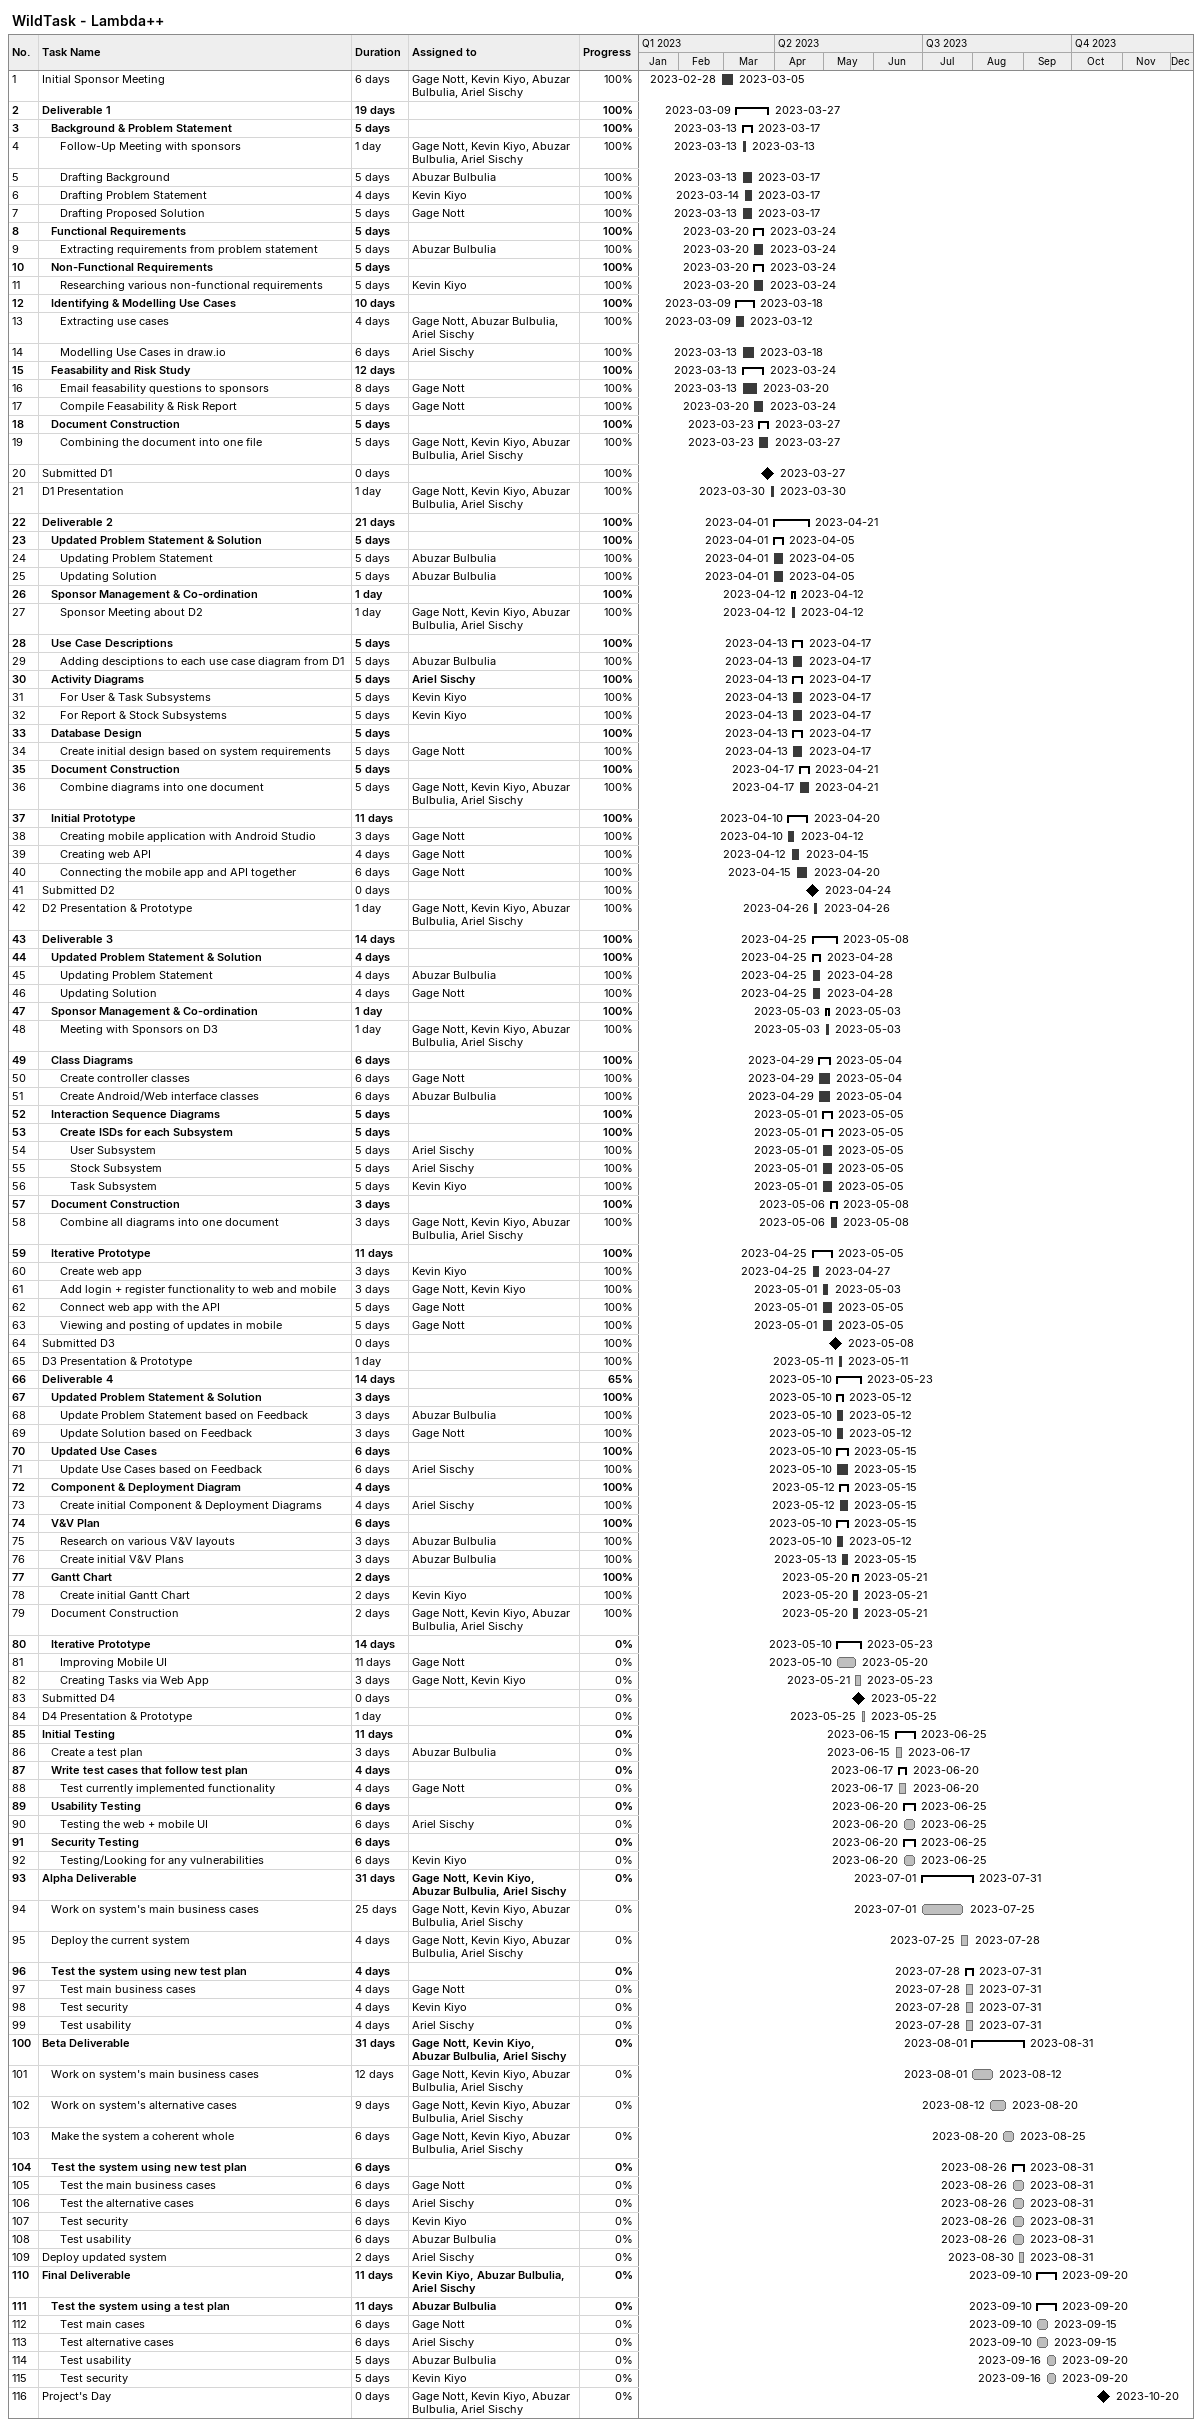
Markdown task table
WildTask - Lambda++

| ID | Level | Task | Duration | Start | Finish | Resources | % complete |
|---|---|---|---|---|---|---|---|
| 1 | 1 | Initial Sponsor Meeting | 6d | 2023-02-28 | 2023-03-05 | Gage Nott, Kevin Kiyo, Abuzar Bulbulia, Ariel Sischy | 100 |
| 2 | 1 | **Deliverable 1** | 19d | 2023-03-09 | 2023-03-27 |  | 100 |
| 3 | 2 | **Background & Problem Statement** | 5d | 2023-03-13 | 2023-03-17 |  | 100 |
| 4 | 3 | Follow-Up Meeting with sponsors | 1d | 2023-03-13 | 2023-03-13 | Gage Nott, Kevin Kiyo, Abuzar Bulbulia, Ariel Sischy | 100 |
| 5 | 3 | Drafting Background | 5d | 2023-03-13 | 2023-03-17 | Abuzar Bulbulia | 100 |
| 6 | 3 | Drafting Problem Statement | 4d | 2023-03-14 | 2023-03-17 | Kevin Kiyo | 100 |
| 7 | 3 | Drafting Proposed Solution | 5d | 2023-03-13 | 2023-03-17 | Gage Nott | 100 |
| 8 | 2 | **Functional Requirements** | 5d | 2023-03-20 | 2023-03-24 |  | 100 |
| 9 | 3 | Extracting requirements from problem statement | 5d | 2023-03-20 | 2023-03-24 | Abuzar Bulbulia | 100 |
| 10 | 2 | **Non-Functional Requirements** | 5d | 2023-03-20 | 2023-03-24 |  | 100 |
| 11 | 3 | Researching various non-functional requirements | 5d | 2023-03-20 | 2023-03-24 | Kevin Kiyo | 100 |
| 12 | 2 | **Identifying & Modelling Use Cases** | 10d | 2023-03-09 | 2023-03-18 |  | 100 |
| 13 | 3 | Extracting use cases | 4d | 2023-03-09 | 2023-03-12 | Gage Nott, Abuzar Bulbulia, Ariel Sischy | 100 |
| 14 | 3 | Modelling Use Cases in draw.io | 6d | 2023-03-13 | 2023-03-18 | Ariel Sischy | 100 |
| 15 | 2 | **Feasability and Risk Study** | 12d | 2023-03-13 | 2023-03-24 |  | 100 |
| 16 | 3 | Email feasability questions to sponsors | 8d | 2023-03-13 | 2023-03-20 | Gage Nott | 100 |
| 17 | 3 | Compile Feasability & Risk Report | 5d | 2023-03-20 | 2023-03-24 | Gage Nott | 100 |
| 18 | 2 | **Document Construction** | 5d | 2023-03-23 | 2023-03-27 |  | 100 |
| 19 | 3 | Combining the document into one file | 5d | 2023-03-23 | 2023-03-27 | Gage Nott, Kevin Kiyo, Abuzar Bulbulia, Ariel Sischy | 100 |
| 20 | 1 | Submitted D1 | 0d | 2023-03-27 | 2023-03-27 |  | 100 |
| 21 | 1 | D1 Presentation | 1d | 2023-03-30 | 2023-03-30 | Gage Nott, Kevin Kiyo, Abuzar Bulbulia, Ariel Sischy | 100 |
| 22 | 1 | **Deliverable 2** | 21d | 2023-04-01 | 2023-04-21 |  | 100 |
| 23 | 2 | **Updated Problem Statement & Solution** | 5d | 2023-04-01 | 2023-04-05 |  | 100 |
| 24 | 3 | Updating Problem Statement | 5d | 2023-04-01 | 2023-04-05 | Abuzar Bulbulia | 100 |
| 25 | 3 | Updating Solution | 5d | 2023-04-01 | 2023-04-05 | Abuzar Bulbulia | 100 |
| 26 | 2 | **Sponsor Management & Co-ordination** | 1d | 2023-04-12 | 2023-04-12 |  | 100 |
| 27 | 3 | Sponsor Meeting about D2 | 1d | 2023-04-12 | 2023-04-12 | Gage Nott, Kevin Kiyo, Abuzar Bulbulia, Ariel Sischy | 100 |
| 28 | 2 | **Use Case Descriptions** | 5d | 2023-04-13 | 2023-04-17 |  | 100 |
| 29 | 3 | Adding desciptions to each use case diagram from D1 | 5d | 2023-04-13 | 2023-04-17 | Abuzar Bulbulia | 100 |
| 30 | 2 | **Activity Diagrams** | 5d | 2023-04-13 | 2023-04-17 | Ariel Sischy | 100 |
| 31 | 3 | For User & Task Subsystems | 5d | 2023-04-13 | 2023-04-17 | Kevin Kiyo | 100 |
| 32 | 3 | For Report & Stock Subsystems | 5d | 2023-04-13 | 2023-04-17 | Kevin Kiyo | 100 |
| 33 | 2 | **Database Design** | 5d | 2023-04-13 | 2023-04-17 |  | 100 |
| 34 | 3 | Create initial design based on system requirements | 5d | 2023-04-13 | 2023-04-17 | Gage Nott | 100 |
| 35 | 2 | **Document Construction** | 5d | 2023-04-17 | 2023-04-21 |  | 100 |
| 36 | 3 | Combine diagrams into one document | 5d | 2023-04-17 | 2023-04-21 | Gage Nott, Kevin Kiyo, Abuzar Bulbulia, Ariel Sischy | 100 |
| 37 | 2 | **Initial Prototype** | 11d | 2023-04-10 | 2023-04-20 |  | 100 |
| 38 | 3 | Creating mobile application with Android Studio | 3d | 2023-04-10 | 2023-04-12 | Gage Nott | 100 |
| 39 | 3 | Creating web API | 4d | 2023-04-12 | 2023-04-15 | Gage Nott | 100 |
| 40 | 3 | Connecting the mobile app and API together | 6d | 2023-04-15 | 2023-04-20 | Gage Nott | 100 |
| 41 | 1 | Submitted D2 | 0d | 2023-04-24 | 2023-04-24 |  | 100 |
| 42 | 1 | D2 Presentation & Prototype | 1d | 2023-04-26 | 2023-04-26 | Gage Nott, Kevin Kiyo, Abuzar Bulbulia, Ariel Sischy | 100 |
| 43 | 1 | **Deliverable 3** | 14d | 2023-04-25 | 2023-05-08 |  | 100 |
| 44 | 2 | **Updated Problem Statement & Solution** | 4d | 2023-04-25 | 2023-04-28 |  | 100 |
| 45 | 3 | Updating Problem Statement | 4d | 2023-04-25 | 2023-04-28 | Abuzar Bulbulia | 100 |
| 46 | 3 | Updating Solution | 4d | 2023-04-25 | 2023-04-28 | Gage Nott | 100 |
| 47 | 2 | **Sponsor Management & Co-ordination** | 1d | 2023-05-03 | 2023-05-03 |  | 100 |
| 48 | 3 | Meeting with Sponsors on D3 | 1d | 2023-05-03 | 2023-05-03 | Gage Nott, Kevin Kiyo, Abuzar Bulbulia, Ariel Sischy | 100 |
| 49 | 2 | **Class Diagrams** | 6d | 2023-04-29 | 2023-05-04 |  | 100 |
| 50 | 3 | Create controller classes | 6d | 2023-04-29 | 2023-05-04 | Gage Nott | 100 |
| 51 | 3 | Create Android/Web interface classes | 6d | 2023-04-29 | 2023-05-04 | Abuzar Bulbulia | 100 |
| 52 | 2 | **Interaction Sequence Diagrams** | 5d | 2023-05-01 | 2023-05-05 |  | 100 |
| 53 | 3 | **Create ISDs for each Subsystem** | 5d | 2023-05-01 | 2023-05-05 |  | 100 |
| 54 | 4 | User Subsystem | 5d | 2023-05-01 | 2023-05-05 | Ariel Sischy | 100 |
| 55 | 4 | Stock Subsystem | 5d | 2023-05-01 | 2023-05-05 | Ariel Sischy | 100 |
| 56 | 4 | Task Subsystem | 5d | 2023-05-01 | 2023-05-05 | Kevin Kiyo | 100 |
| 57 | 2 | **Document Construction** | 3d | 2023-05-06 | 2023-05-08 |  | 100 |
| 58 | 3 | Combine all diagrams into one document | 3d | 2023-05-06 | 2023-05-08 | Gage Nott, Kevin Kiyo, Abuzar Bulbulia, Ariel Sischy | 100 |
| 59 | 2 | **Iterative Prototype** | 11d | 2023-04-25 | 2023-05-05 |  | 100 |
| 60 | 3 | Create web app | 3d | 2023-04-25 | 2023-04-27 | Kevin Kiyo | 100 |
| 61 | 3 | Add login + register functionality to web and mobile | 3d | 2023-05-01 | 2023-05-03 | Gage Nott, Kevin Kiyo | 100 |
| 62 | 3 | Connect web app with the API | 5d | 2023-05-01 | 2023-05-05 | Gage Nott | 100 |
| 63 | 3 | Viewing and posting of updates in mobile | 5d | 2023-05-01 | 2023-05-05 | Gage Nott | 100 |
| 64 | 1 | Submitted D3 | 0d | 2023-05-08 | 2023-05-08 |  | 100 |
| 65 | 1 | D3 Presentation & Prototype | 1d | 2023-05-11 | 2023-05-11 |  | 100 |
| 66 | 1 | **Deliverable 4** | 14d | 2023-05-10 | 2023-05-23 |  | 65 |
| 67 | 2 | **Updated Problem Statement & Solution** | 3d | 2023-05-10 | 2023-05-12 |  | 100 |
| 68 | 3 | Update Problem Statement based on Feedback | 3d | 2023-05-10 | 2023-05-12 | Abuzar Bulbulia | 100 |
| 69 | 3 | Update Solution based on Feedback | 3d | 2023-05-10 | 2023-05-12 | Gage Nott | 100 |
| 70 | 2 | **Updated Use Cases** | 6d | 2023-05-10 | 2023-05-15 |  | 100 |
| 71 | 3 | Update Use Cases based on Feedback | 6d | 2023-05-10 | 2023-05-15 | Ariel Sischy | 100 |
| 72 | 2 | **Component & Deployment Diagram** | 4d | 2023-05-12 | 2023-05-15 |  | 100 |
| 73 | 3 | Create initial Component & Deployment Diagrams | 4d | 2023-05-12 | 2023-05-15 | Ariel Sischy | 100 |
| 74 | 2 | **V&V Plan** | 6d | 2023-05-10 | 2023-05-15 |  | 100 |
| 75 | 3 | Research on various V&V layouts | 3d | 2023-05-10 | 2023-05-12 | Abuzar Bulbulia | 100 |
| 76 | 3 | Create initial V&V Plans | 3d | 2023-05-13 | 2023-05-15 | Abuzar Bulbulia | 100 |
| 77 | 2 | **Gantt Chart** | 2d | 2023-05-20 | 2023-05-21 |  | 100 |
| 78 | 3 | Create initial Gantt Chart | 2d | 2023-05-20 | 2023-05-21 | Kevin Kiyo | 100 |
| 79 | 2 | Document Construction | 2d | 2023-05-20 | 2023-05-21 | Gage Nott, Kevin Kiyo, Abuzar Bulbulia, Ariel Sischy | 100 |
| 80 | 2 | **Iterative Prototype** | 14d | 2023-05-10 | 2023-05-23 |  | 0 |
| 81 | 3 | Improving Mobile UI | 11d | 2023-05-10 | 2023-05-20 | Gage Nott | 0 |
| 82 | 3 | Creating Tasks via Web App | 3d | 2023-05-21 | 2023-05-23 | Gage Nott, Kevin Kiyo | 0 |
| 83 | 1 | Submitted D4 | 0d | 2023-05-22 | 2023-05-22 |  | 0 |
| 84 | 1 | D4 Presentation & Prototype | 1d | 2023-05-25 | 2023-05-25 |  | 0 |
| 85 | 1 | **Initial Testing** | 11d | 2023-06-15 | 2023-06-25 |  | 0 |
| 86 | 2 | Create a test plan | 3d | 2023-06-15 | 2023-06-17 | Abuzar Bulbulia | 0 |
| 87 | 2 | **Write test cases that follow test plan** | 4d | 2023-06-17 | 2023-06-20 |  | 0 |
| 88 | 3 | Test currently implemented functionality | 4d | 2023-06-17 | 2023-06-20 | Gage Nott | 0 |
| 89 | 2 | **Usability Testing** | 6d | 2023-06-20 | 2023-06-25 |  | 0 |
| 90 | 3 | Testing the web + mobile UI | 6d | 2023-06-20 | 2023-06-25 | Ariel Sischy | 0 |
| 91 | 2 | **Security Testing** | 6d | 2023-06-20 | 2023-06-25 |  | 0 |
| 92 | 3 | Testing/Looking for any vulnerabilities | 6d | 2023-06-20 | 2023-06-25 | Kevin Kiyo | 0 |
| 93 | 1 | **Alpha Deliverable** | 31d | 2023-07-01 | 2023-07-31 | Gage Nott, Kevin Kiyo, Abuzar Bulbulia, Ariel Sischy | 0 |
| 94 | 2 | Work on system's main business cases | 25d | 2023-07-01 | 2023-07-25 | Gage Nott, Kevin Kiyo, Abuzar Bulbulia, Ariel Sischy | 0 |
| 95 | 2 | Deploy the current system | 4d | 2023-07-25 | 2023-07-28 | Gage Nott, Kevin Kiyo, Abuzar Bulbulia, Ariel Sischy | 0 |
| 96 | 2 | **Test the system using new test plan** | 4d | 2023-07-28 | 2023-07-31 |  | 0 |
| 97 | 3 | Test main business cases | 4d | 2023-07-28 | 2023-07-31 | Gage Nott | 0 |
| 98 | 3 | Test security | 4d | 2023-07-28 | 2023-07-31 | Kevin Kiyo | 0 |
| 99 | 3 | Test usability | 4d | 2023-07-28 | 2023-07-31 | Ariel Sischy | 0 |
| 100 | 1 | **Beta Deliverable** | 31d | 2023-08-01 | 2023-08-31 | Gage Nott, Kevin Kiyo, Abuzar Bulbulia, Ariel Sischy | 0 |
| 101 | 2 | Work on system's main business cases | 12d | 2023-08-01 | 2023-08-12 | Gage Nott, Kevin Kiyo, Abuzar Bulbulia, Ariel Sischy | 0 |
| 102 | 2 | Work on system's alternative cases | 9d | 2023-08-12 | 2023-08-20 | Gage Nott, Kevin Kiyo, Abuzar Bulbulia, Ariel Sischy | 0 |
| 103 | 2 | Make the system a coherent whole | 6d | 2023-08-20 | 2023-08-25 | Gage Nott, Kevin Kiyo, Abuzar Bulbulia, Ariel Sischy | 0 |
| 104 | 2 | **Test the system using new test plan** | 6d | 2023-08-26 | 2023-08-31 |  | 0 |
| 105 | 3 | Test the main business cases | 6d | 2023-08-26 | 2023-08-31 | Gage Nott | 0 |
| 106 | 3 | Test the alternative cases | 6d | 2023-08-26 | 2023-08-31 | Ariel Sischy | 0 |
| 107 | 3 | Test security | 6d | 2023-08-26 | 2023-08-31 | Kevin Kiyo | 0 |
| 108 | 3 | Test usability | 6d | 2023-08-26 | 2023-08-31 | Abuzar Bulbulia | 0 |
| 109 | 1 | Deploy updated system | 2d | 2023-08-30 | 2023-08-31 | Ariel Sischy | 0 |
| 110 | 1 | **Final Deliverable** | 11d | 2023-09-10 | 2023-09-20 | Kevin Kiyo, Abuzar Bulbulia, Ariel Sischy | 0 |
| 111 | 2 | **Test the system using a test plan** | 11d | 2023-09-10 | 2023-09-20 | Abuzar Bulbulia | 0 |
| 112 | 3 | Test main cases | 6d | 2023-09-10 | 2023-09-15 | Gage Nott | 0 |
| 113 | 3 | Test alternative cases | 6d | 2023-09-10 | 2023-09-15 | Ariel Sischy | 0 |
| 114 | 3 | Test usability | 5d | 2023-09-16 | 2023-09-20 | Abuzar Bulbulia | 0 |
| 115 | 3 | Test security | 5d | 2023-09-16 | 2023-09-20 | Kevin Kiyo | 0 |
| 116 | 1 | Project's Day | 0d | 2023-10-20 | 2023-10-20 | Gage Nott, Kevin Kiyo, Abuzar Bulbulia, Ariel Sischy | 0 |
